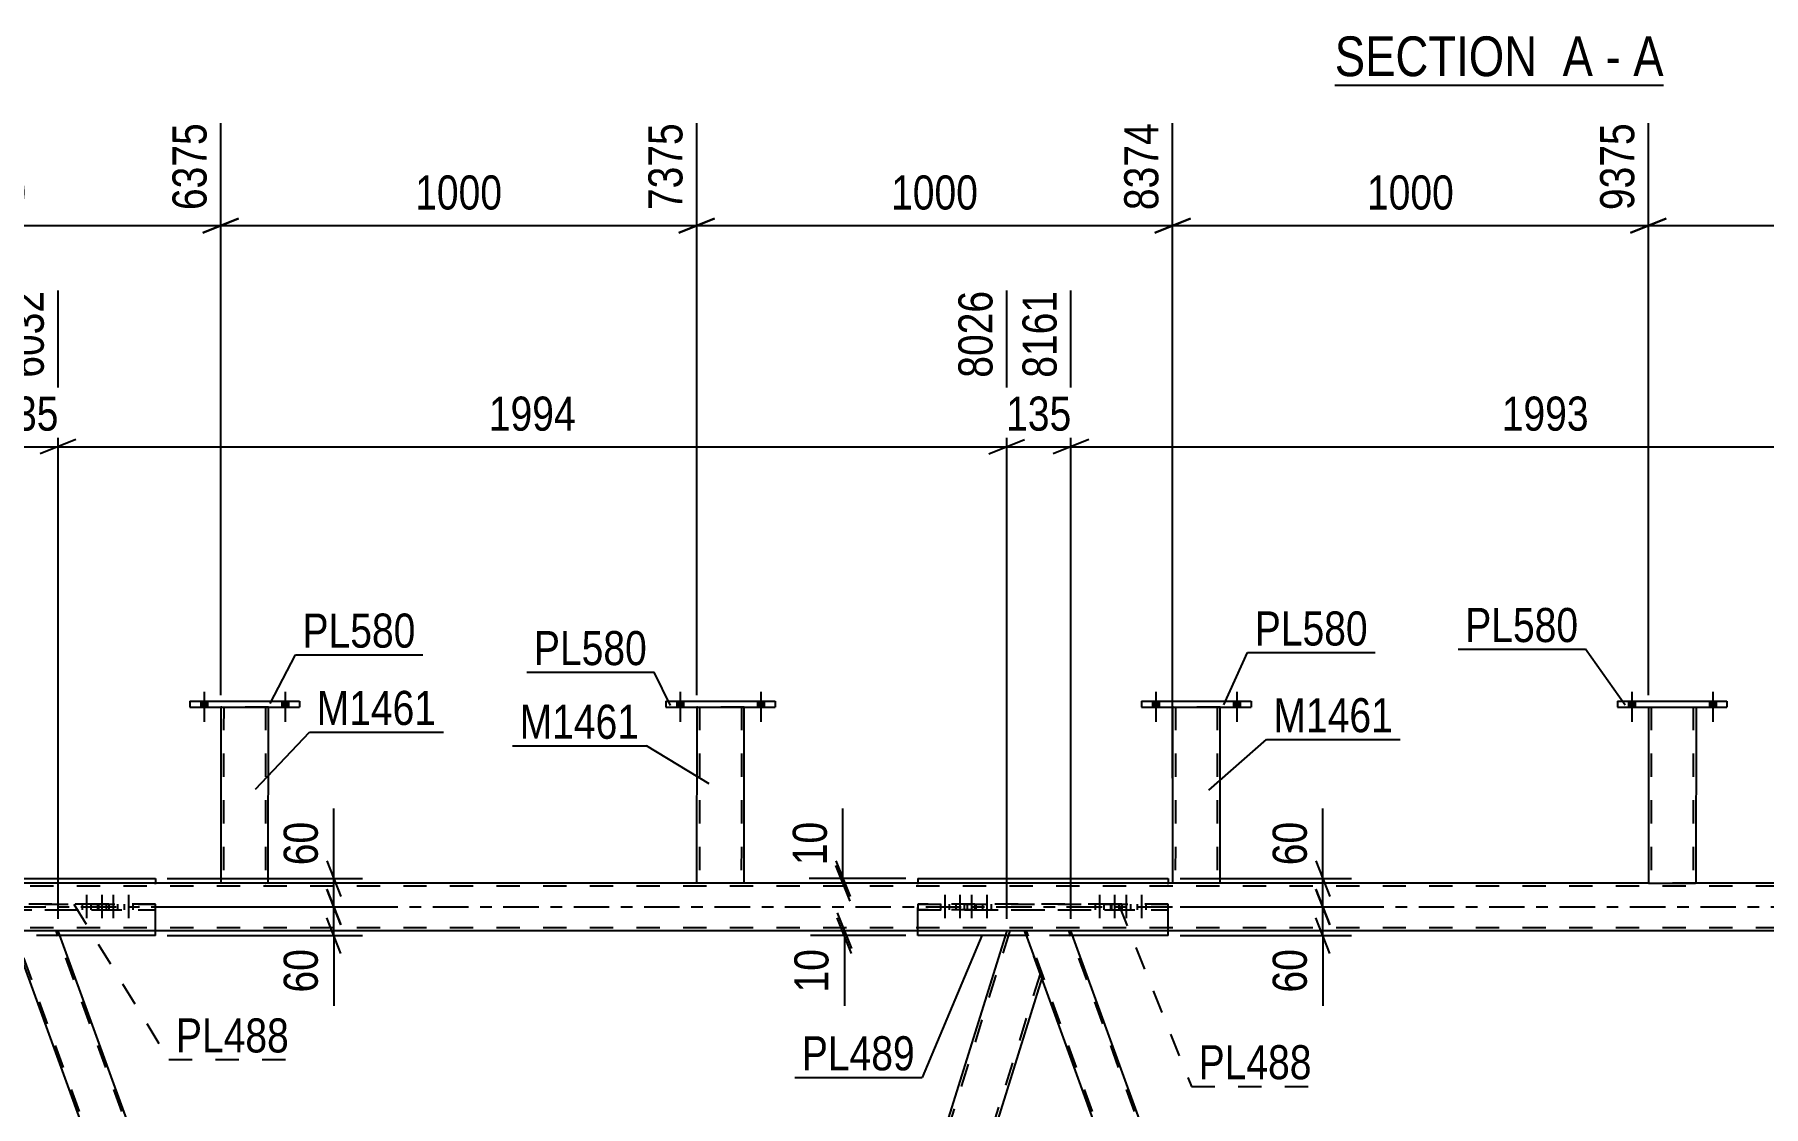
# Model space of a CAD drawing. Header units: millimetres. Extents: x 0 to 841, y 0 to 594.
# Drawn here: x 289.5 to 434.9, y 412.8 to 502.9 of the extents above; entities that cross this region are included whole.
import ezdxf

# ---------------------------------------------------------------- set-up
doc = ezdxf.new("R2010")
doc.units = ezdxf.units.MM
doc.linetypes.add('DXK_LINE_DOT2', pattern=[3.9198, 1.9599, -1.9599])
doc.linetypes.add('DXK_LINE_DOT3', pattern=[5.9187, 2.979, -0.9799, 0.9799, -0.9799])
doc.styles.add('Arial Narrow', font='ARIALN.TTF', dxfattribs={"height": 0.2})

# ---------------------------------------------------------------- blocks, each defined once
blk = doc.blocks.new('Unknown-570369486-11 - 4387')
at = {"color": 6, "linetype": 'Continuous'}
blk.add_line((398.82, 498.63), (426.46, 498.63), dxfattribs=at)
at = {"color": 0, "linetype": 'Continuous'}
for points in [[(416.92, 499.38), (416.92, 502.88), (398.82, 502.88), (398.82, 499.38)], [(420.53, 499.38), (420.53, 502.88), (417.97, 502.88), (417.97, 499.38)], [(422.86, 499.38), (422.86, 502.88), (421.58, 502.88), (421.58, 499.38)], [(426.46, 499.38), (426.46, 502.88), (423.91, 502.88), (423.91, 499.38)]]:
    blk.add_wipeout(points, dxfattribs=at)
at = {"color": 7, "linetype": 'Continuous', "style": 'Arial Narrow'}
for s, p in [('SECTION ', (398.82, 499.38)), ('A', (417.97, 499.38)), ('A', (423.91, 499.38)), ('-', (421.58, 499.38))]:
    blk.add_text(s, height=3.34, dxfattribs=at).set_placement(p)
blk = doc.blocks.new('Part-570369486-1762 - 1691')
at = {"color": 2, "linetype": 'Continuous'}
for p, q in [((363.78, 431.93), (363.78, 431.54)), ((363.78, 431.93), (384.83, 431.93)), ((384.83, 431.93), (384.83, 431.54)), ((363.78, 427.13), (363.78, 427.54)), ((384.83, 427.13), (384.83, 427.54)), ((371.12, 427.13), (363.78, 427.13)), ((384.83, 427.13), (376.79, 427.13))]:
    blk.add_line(p, q, dxfattribs=at)
at = {"color": 7, "linetype": 'DXK_LINE_DOT2'}
for p, q in [((363.78, 427.54), (363.78, 431.54)), ((384.83, 427.54), (384.83, 431.54)), ((376.79, 427.13), (371.12, 427.13))]:
    blk.add_line(p, q, dxfattribs=at)
blk = doc.blocks.new('Part-570369486-1767 - 1691')
at = {"color": 2, "linetype": 'Continuous'}
for p, q in [((278.65, 431.93), (278.65, 431.54)), ((278.65, 431.93), (299.69, 431.93)), ((299.69, 431.93), (299.69, 431.54)), ((278.65, 427.54), (278.65, 427.13)), ((299.69, 427.13), (299.69, 427.54)), ((278.65, 427.13), (285.99, 427.13)), ((299.69, 427.13), (291.66, 427.13))]:
    blk.add_line(p, q, dxfattribs=at)
at = {"color": 7, "linetype": 'DXK_LINE_DOT2'}
for p, q in [((278.65, 431.54), (278.65, 427.54)), ((299.69, 427.54), (299.69, 431.54)), ((291.66, 427.13), (285.99, 427.13))]:
    blk.add_line(p, q, dxfattribs=at)
blk = doc.blocks.new('Part-570369486-1803 - 1691')
at = {"color": 2, "linetype": 'Continuous'}
for p, q in [((425.19, 446.35), (425.18, 431.53)), ((429.19, 446.35), (429.18, 431.53)), ((425.18, 431.53), (429.15, 431.53)), ((429.18, 431.53), (429.15, 431.53))]:
    blk.add_line(p, q, dxfattribs=at)
at = {"color": 7, "linetype": 'DXK_LINE_DOT2'}
for p, q in [((425.19, 446.35), (429.19, 446.35)), ((425.43, 446.35), (425.42, 431.53)), ((428.95, 446.35), (428.94, 431.53)), ((428.93, 431.53), (428.94, 431.53))]:
    blk.add_line(p, q, dxfattribs=at)
blk = doc.blocks.new('Part-570369486-2083 - 1691')
at = {"color": 2, "linetype": 'Continuous'}
for p, q in [((382.59, 446.83), (382.59, 446.35)), ((382.59, 446.83), (391.79, 446.83)), ((382.59, 446.35), (391.79, 446.35)), ((391.79, 446.83), (391.79, 446.35))]:
    blk.add_line(p, q, dxfattribs=at)
blk = doc.blocks.new('Part-570369486-1913 - 1691')
at = {"color": 2, "linetype": 'Continuous'}
for p, q in [((456.38, 427.54), (419.6, 309.52)), ((457.88, 427.54), (456.38, 427.54)), ((457.88, 427.54), (459.33, 423.56)), ((459.33, 423.56), (422.55, 305.54)), ((421.05, 305.54), (419.6, 309.52)), ((421.05, 305.54), (422.05, 305.54)), ((422.51, 305.54), (422.05, 305.54)), ((422.55, 305.54), (422.51, 305.54))]:
    blk.add_line(p, q, dxfattribs=at)
at = {"color": 7, "linetype": 'DXK_LINE_DOT2'}
for p, q in [((456.63, 427.54), (419.73, 309.15)), ((459.2, 423.93), (422.3, 305.54)), ((422.05, 305.54), (422.4, 305.54))]:
    blk.add_line(p, q, dxfattribs=at)
blk = doc.blocks.new('Part-570369486-1853 - 1691')
at = {"color": 7, "linetype": 'DXK_LINE_DOT2'}
for p, q in [((761.51, 431.3), (86.27, 431.3)), ((309.18, 431.54), (305.18, 431.54)), ((349.18, 431.54), (345.18, 431.54)), ((389.18, 431.54), (385.18, 431.54)), ((429.18, 431.54), (425.18, 431.54)), ((761.51, 427.78), (86.27, 427.78)), ((761.51, 427.54), (200.98, 427.54)), ((291.51, 427.54), (287.62, 427.54)), ((372.75, 427.54), (371.25, 427.54)), ((376.64, 427.54), (372.75, 427.54))]:
    blk.add_line(p, q, dxfattribs=at)
at = {"color": 2, "linetype": 'Continuous'}
for p, q in [((305.18, 431.54), (269.18, 431.54)), ((345.18, 431.54), (309.18, 431.54)), ((385.18, 431.54), (349.18, 431.54)), ((425.18, 431.54), (389.18, 431.54)), ((465.18, 431.54), (429.18, 431.54)), ((371.25, 427.54), (291.51, 427.54)), ((372.75, 427.54), (372.75, 427.54)), ((456.38, 427.54), (376.64, 427.54))]:
    blk.add_line(p, q, dxfattribs=at)
at = {"color": 7, "linetype": 'DXK_LINE_DOT3'}
blk.add_line((86.27, 429.54), (761.51, 429.54), dxfattribs=at)
blk = doc.blocks.new('Part-570369486-1918 - 1691')
at = {"color": 2, "linetype": 'Continuous'}
for p, q in [((371.25, 427.54), (334.47, 309.52)), ((372.75, 427.54), (371.25, 427.54)), ((372.75, 427.54), (374.2, 423.56)), ((374.2, 423.56), (337.41, 305.54)), ((335.91, 305.54), (334.47, 309.52)), ((335.91, 305.54), (336.91, 305.54)), ((337.38, 305.54), (336.91, 305.54)), ((337.41, 305.54), (337.38, 305.54))]:
    blk.add_line(p, q, dxfattribs=at)
at = {"color": 7, "linetype": 'DXK_LINE_DOT2'}
for p, q in [((371.5, 427.54), (334.6, 309.15)), ((374.06, 423.93), (337.16, 305.54)), ((336.91, 305.54), (337.27, 305.54))]:
    blk.add_line(p, q, dxfattribs=at)
blk = doc.blocks.new('Part-570369486-1933 - 1691')
at = {"color": 2, "linetype": 'Continuous'}
for p, q in [((291.17, 427.54), (287.62, 427.54)), ((291.51, 427.54), (291.17, 427.54)), ((334.47, 309.52), (291.51, 427.54)), ((332.02, 305.54), (289.06, 423.56)), ((335.57, 305.54), (332.02, 305.54)), ((335.89, 305.54), (335.57, 305.54)), ((335.91, 305.54), (335.89, 305.54))]:
    blk.add_line(p, q, dxfattribs=at)
at = {"color": 7, "linetype": 'DXK_LINE_DOT2'}
for p, q in [((289.06, 423.56), (287.62, 427.54)), ((332.19, 305.54), (287.79, 427.54)), ((335.74, 305.54), (291.34, 427.54)), ((335.91, 305.54), (334.47, 309.52)), ((335.57, 305.54), (335.82, 305.54))]:
    blk.add_line(p, q, dxfattribs=at)
blk = doc.blocks.new('Part-570369486-1988 - 1691')
at = {"color": 2, "linetype": 'Continuous'}
for p, q in [((422.59, 446.83), (422.59, 446.35)), ((422.59, 446.83), (431.79, 446.83)), ((422.59, 446.35), (431.79, 446.35)), ((431.79, 446.83), (431.79, 446.35))]:
    blk.add_line(p, q, dxfattribs=at)
blk = doc.blocks.new('Part-570369486-2058 - 1691')
at = {"color": 2, "linetype": 'Continuous'}
for p, q in [((305.19, 446.35), (305.18, 431.53)), ((309.18, 431.54), (309.19, 446.35)), ((309.15, 431.53), (305.18, 431.53)), ((309.18, 431.53), (309.15, 431.53))]:
    blk.add_line(p, q, dxfattribs=at)
at = {"color": 7, "linetype": 'DXK_LINE_DOT2'}
for p, q in [((309.19, 446.35), (305.19, 446.35)), ((305.43, 446.35), (305.42, 431.53)), ((308.95, 446.35), (308.94, 431.53)), ((308.93, 431.53), (308.94, 431.53)), ((309.18, 431.53), (309.18, 431.54)), ((309.18, 431.54), (309.18, 431.53)), ((309.18, 431.53), (309.18, 431.53)), ((309.18, 431.53), (309.18, 431.53))]:
    blk.add_line(p, q, dxfattribs=at)
blk = doc.blocks.new('Part-570369486-2063 - 1691')
at = {"color": 2, "linetype": 'Continuous'}
for p, q in [((302.59, 446.83), (302.59, 446.35)), ((302.59, 446.83), (311.79, 446.83)), ((302.59, 446.35), (311.79, 446.35)), ((311.79, 446.83), (311.79, 446.35))]:
    blk.add_line(p, q, dxfattribs=at)
blk = doc.blocks.new('Part-570369486-2068 - 1691')
at = {"color": 2, "linetype": 'Continuous'}
for p, q in [((345.19, 446.35), (345.18, 431.53)), ((349.18, 431.54), (349.19, 446.35)), ((349.15, 431.53), (345.18, 431.53)), ((349.18, 431.53), (349.15, 431.53))]:
    blk.add_line(p, q, dxfattribs=at)
at = {"color": 7, "linetype": 'DXK_LINE_DOT2'}
for p, q in [((349.19, 446.35), (345.19, 446.35)), ((345.43, 446.35), (345.42, 431.53)), ((348.95, 446.35), (348.94, 431.53)), ((348.93, 431.53), (348.94, 431.53)), ((349.18, 431.53), (349.18, 431.54)), ((349.18, 431.54), (349.18, 431.53)), ((349.18, 431.53), (349.18, 431.53)), ((349.18, 431.53), (349.18, 431.53))]:
    blk.add_line(p, q, dxfattribs=at)
blk = doc.blocks.new('Part-570369486-2073 - 1691')
at = {"color": 2, "linetype": 'Continuous'}
for p, q in [((342.59, 446.83), (342.59, 446.35)), ((342.59, 446.83), (351.79, 446.83)), ((342.59, 446.35), (351.79, 446.35)), ((351.79, 446.83), (351.79, 446.35))]:
    blk.add_line(p, q, dxfattribs=at)
blk = doc.blocks.new('Part-570369486-2078 - 1691')
at = {"color": 2, "linetype": 'Continuous'}
for p, q in [((385.19, 446.35), (385.18, 431.53)), ((389.18, 431.54), (389.19, 446.35)), ((389.15, 431.53), (385.18, 431.53)), ((389.18, 431.53), (389.15, 431.53))]:
    blk.add_line(p, q, dxfattribs=at)
at = {"color": 7, "linetype": 'DXK_LINE_DOT2'}
for p, q in [((389.19, 446.35), (385.19, 446.35)), ((385.43, 446.35), (385.42, 431.53)), ((388.95, 446.35), (388.94, 431.53)), ((388.93, 431.53), (388.94, 431.53)), ((389.18, 431.53), (389.18, 431.54)), ((389.18, 431.54), (389.18, 431.53)), ((389.18, 431.53), (389.18, 431.53)), ((389.18, 431.53), (389.18, 431.53))]:
    blk.add_line(p, q, dxfattribs=at)
blk = doc.blocks.new('Part-570369486-2148 - 1691')
at = {"color": 2, "linetype": 'Continuous'}
for p, q in [((376.3, 427.54), (372.75, 427.54)), ((376.64, 427.54), (376.3, 427.54)), ((419.6, 309.52), (376.64, 427.54)), ((417.15, 305.54), (374.2, 423.56)), ((420.71, 305.54), (417.15, 305.54)), ((421.02, 305.54), (420.71, 305.54)), ((421.05, 305.54), (421.02, 305.54))]:
    blk.add_line(p, q, dxfattribs=at)
at = {"color": 7, "linetype": 'DXK_LINE_DOT2'}
for p, q in [((374.2, 423.56), (372.75, 427.54)), ((417.32, 305.54), (372.92, 427.54)), ((420.88, 305.54), (376.47, 427.54)), ((421.05, 305.54), (419.6, 309.52)), ((420.71, 305.54), (420.95, 305.54))]:
    blk.add_line(p, q, dxfattribs=at)
blk = doc.blocks.new('Part-570369486-2213 - 1691')
at = {"color": 7, "linetype": 'DXK_LINE_DOT2'}
for p, q in [((278.65, 429.77), (299.69, 429.77)), ((283.42, 429.77), (278.65, 429.77)), ((278.65, 429.77), (278.65, 429.77)), ((278.65, 429.77), (278.65, 429.29)), ((278.65, 429.29), (299.69, 429.29)), ((283.42, 429.29), (278.65, 429.29)), ((294.92, 429.77), (283.42, 429.77)), ((283.42, 429.77), (283.42, 429.29)), ((283.42, 429.29), (294.92, 429.29)), ((299.69, 429.77), (294.92, 429.77)), ((294.92, 429.77), (294.92, 429.29)), ((294.92, 429.29), (299.69, 429.29)), ((299.69, 429.77), (299.69, 429.77)), ((299.69, 429.29), (299.69, 429.77))]:
    blk.add_line(p, q, dxfattribs=at)
blk = doc.blocks.new('Part-570369486-2218 - 1691')
at = {"color": 7, "linetype": 'DXK_LINE_DOT2'}
for p, q in [((363.78, 429.77), (384.83, 429.77)), ((368.56, 429.77), (363.78, 429.77)), ((363.78, 429.77), (363.78, 429.77)), ((363.78, 429.77), (363.78, 429.29)), ((363.78, 429.29), (384.83, 429.29)), ((368.56, 429.29), (363.78, 429.29)), ((380.05, 429.77), (368.56, 429.77)), ((368.56, 429.77), (368.56, 429.29)), ((368.56, 429.29), (380.05, 429.29)), ((384.83, 429.77), (380.05, 429.77)), ((380.05, 429.77), (380.05, 429.29)), ((380.05, 429.29), (384.83, 429.29)), ((384.83, 429.77), (384.83, 429.77)), ((384.83, 429.29), (384.83, 429.77))]:
    blk.add_line(p, q, dxfattribs=at)
blk = doc.blocks.new('Bolt-570369486-2323 - 1691')
at = {"linetype": 'Continuous'}
for points in [[(303.51, 446.35), (304.07, 446.35), (304.07, 446.83), (303.51, 446.83)], [(303.51, 446.35), (304.07, 446.35), (304.07, 446.83), (303.51, 446.83)], [(310.31, 446.35), (310.87, 446.35), (310.87, 446.83), (310.31, 446.83)], [(310.31, 446.35), (310.87, 446.35), (310.87, 446.83), (310.31, 446.83)]]:
    blk.add_hatch(color=1, dxfattribs=at).paths.add_polyline_path(points)
at = {"color": 1, "linetype": 'Continuous'}
for p, q in [((303.79, 447.63), (303.79, 445.11)), ((303.79, 447.63), (303.79, 445.11)), ((310.59, 447.63), (310.59, 445.11)), ((310.59, 447.63), (310.59, 445.11)), ((303.51, 446.83), (303.51, 446.35)), ((303.51, 446.83), (303.51, 446.35)), ((304.07, 446.83), (304.07, 446.35)), ((304.07, 446.83), (304.07, 446.35)), ((310.31, 446.83), (310.31, 446.35)), ((310.31, 446.83), (310.31, 446.35)), ((310.87, 446.83), (310.87, 446.35)), ((310.87, 446.83), (310.87, 446.35))]:
    blk.add_line(p, q, dxfattribs=at)
blk = doc.blocks.new('Bolt-570369486-2324 - 1691')
at = {"color": 1, "linetype": 'DXK_LINE_DOT2'}
for p, q in [((293.9, 430.57), (293.9, 427.57)), ((295.19, 430.57), (295.19, 427.57)), ((296.15, 430.57), (296.15, 427.57)), ((297.43, 430.57), (297.43, 427.57)), ((293.54, 429.77), (293.54, 429.29)), ((294.26, 429.77), (294.26, 429.29)), ((294.83, 429.77), (294.83, 429.29)), ((295.55, 429.77), (295.55, 429.29)), ((295.79, 429.77), (295.79, 429.29)), ((296.51, 429.77), (296.51, 429.29)), ((297.07, 429.77), (297.07, 429.29)), ((297.79, 429.77), (297.79, 429.29))]:
    blk.add_line(p, q, dxfattribs=at)
blk = doc.blocks.new('Bolt-570369486-2325 - 1691')
at = {"color": 1, "linetype": 'DXK_LINE_DOT2'}
for p, q in [((379.04, 430.57), (379.04, 427.57)), ((380.32, 430.57), (380.32, 427.57)), ((381.29, 430.57), (381.29, 427.57)), ((382.57, 430.57), (382.57, 427.57)), ((378.68, 429.77), (378.68, 429.29)), ((379.4, 429.77), (379.4, 429.29)), ((379.96, 429.77), (379.96, 429.29)), ((380.68, 429.77), (380.68, 429.29)), ((380.93, 429.77), (380.93, 429.29)), ((381.65, 429.77), (381.65, 429.29)), ((382.21, 429.77), (382.21, 429.29)), ((382.93, 429.77), (382.93, 429.29))]:
    blk.add_line(p, q, dxfattribs=at)
blk = doc.blocks.new('Bolt-570369486-2326 - 1691')
at = {"color": 1, "linetype": 'DXK_LINE_DOT2'}
for p, q in [((366.04, 430.57), (366.04, 427.57)), ((367.32, 430.57), (367.32, 427.57)), ((368.29, 430.57), (368.29, 427.57)), ((369.57, 430.57), (369.57, 427.57)), ((365.68, 429.77), (365.68, 429.29)), ((366.4, 429.77), (366.4, 429.29)), ((366.96, 429.77), (366.96, 429.29)), ((367.68, 429.77), (367.68, 429.29)), ((367.93, 429.77), (367.93, 429.29)), ((368.65, 429.77), (368.65, 429.29)), ((369.21, 429.77), (369.21, 429.29)), ((369.93, 429.77), (369.93, 429.29))]:
    blk.add_line(p, q, dxfattribs=at)
blk = doc.blocks.new('Bolt-570369486-2327 - 1691')
at = {"linetype": 'Continuous'}
for points in [[(383.51, 446.35), (384.07, 446.35), (384.07, 446.83), (383.51, 446.83)], [(383.51, 446.35), (384.07, 446.35), (384.07, 446.83), (383.51, 446.83)], [(390.31, 446.35), (390.87, 446.35), (390.87, 446.83), (390.31, 446.83)], [(390.31, 446.35), (390.87, 446.35), (390.87, 446.83), (390.31, 446.83)]]:
    blk.add_hatch(color=1, dxfattribs=at).paths.add_polyline_path(points)
at = {"color": 1, "linetype": 'Continuous'}
for p, q in [((383.79, 447.63), (383.79, 445.11)), ((383.79, 447.63), (383.79, 445.11)), ((390.59, 447.63), (390.59, 445.11)), ((390.59, 447.63), (390.59, 445.11)), ((383.51, 446.83), (383.51, 446.35)), ((383.51, 446.83), (383.51, 446.35)), ((384.07, 446.83), (384.07, 446.35)), ((384.07, 446.83), (384.07, 446.35)), ((390.31, 446.83), (390.31, 446.35)), ((390.31, 446.83), (390.31, 446.35)), ((390.87, 446.83), (390.87, 446.35)), ((390.87, 446.83), (390.87, 446.35))]:
    blk.add_line(p, q, dxfattribs=at)
blk = doc.blocks.new('Bolt-570369486-2344 - 1691')
at = {"linetype": 'Continuous'}
for points in [[(343.51, 446.35), (344.07, 446.35), (344.07, 446.83), (343.51, 446.83)], [(343.51, 446.35), (344.07, 446.35), (344.07, 446.83), (343.51, 446.83)], [(350.31, 446.35), (350.87, 446.35), (350.87, 446.83), (350.31, 446.83)], [(350.31, 446.35), (350.87, 446.35), (350.87, 446.83), (350.31, 446.83)]]:
    blk.add_hatch(color=1, dxfattribs=at).paths.add_polyline_path(points)
at = {"color": 1, "linetype": 'Continuous'}
for p, q in [((343.79, 447.63), (343.79, 445.11)), ((343.79, 447.63), (343.79, 445.11)), ((350.59, 447.63), (350.59, 445.11)), ((350.59, 447.63), (350.59, 445.11)), ((343.51, 446.83), (343.51, 446.35)), ((343.51, 446.83), (343.51, 446.35)), ((344.07, 446.83), (344.07, 446.35)), ((344.07, 446.83), (344.07, 446.35)), ((350.31, 446.83), (350.31, 446.35)), ((350.31, 446.83), (350.31, 446.35)), ((350.87, 446.83), (350.87, 446.35)), ((350.87, 446.83), (350.87, 446.35))]:
    blk.add_line(p, q, dxfattribs=at)
blk = doc.blocks.new('Bolt-570369486-2345 - 1691')
at = {"linetype": 'Continuous'}
for points in [[(423.51, 446.35), (424.07, 446.35), (424.07, 446.83), (423.51, 446.83)], [(423.51, 446.35), (424.07, 446.35), (424.07, 446.83), (423.51, 446.83)], [(430.31, 446.35), (430.87, 446.35), (430.87, 446.83), (430.31, 446.83)], [(430.31, 446.35), (430.87, 446.35), (430.87, 446.83), (430.31, 446.83)]]:
    blk.add_hatch(color=1, dxfattribs=at).paths.add_polyline_path(points)
at = {"color": 1, "linetype": 'Continuous'}
for p, q in [((423.79, 447.63), (423.79, 445.11)), ((423.79, 447.63), (423.79, 445.11)), ((430.59, 447.63), (430.59, 445.11)), ((430.59, 447.63), (430.59, 445.11)), ((423.51, 446.83), (423.51, 446.35)), ((423.51, 446.83), (423.51, 446.35)), ((424.07, 446.83), (424.07, 446.35)), ((424.07, 446.83), (424.07, 446.35)), ((430.31, 446.83), (430.31, 446.35)), ((430.31, 446.83), (430.31, 446.35)), ((430.87, 446.83), (430.87, 446.35)), ((430.87, 446.83), (430.87, 446.35))]:
    blk.add_line(p, q, dxfattribs=at)
blk = doc.blocks.new('StraightDimension-570369486-4096 - 1691')
at = {"color": 7, "linetype": 'Continuous'}
for p, q in [((397.22, 431.04), (398.42, 428.04)), ((385.83, 429.54), (400.22, 429.54)), ((397.82, 427.13), (397.82, 429.54)), ((398.42, 425.63), (397.22, 428.63)), ((385.83, 427.13), (400.22, 427.13)), ((397.82, 427.13), (397.82, 421.22)), ((397.82, 427.13), (397.82, 421.22))]:
    blk.add_line(p, q, dxfattribs=at)
at = {"color": 0}
blk.add_wipeout([(397.07, 426.6), (392.87, 426.6), (392.87, 421.75), (397.07, 421.75)], dxfattribs=at)
at = {"color": 3, "style": 'Arial Narrow'}
blk.add_text('60', height=2.863, rotation=90.0002, dxfattribs=at).set_placement((396.47, 422.35))
blk = doc.blocks.new('StraightDimension-570369486-4131 - 1691')
at = {"color": 7, "linetype": 'Continuous'}
for p, q in [((357.01, 429.04), (358.21, 426.04)), ((362.78, 427.54), (354.76, 427.54)), ((358.21, 425.63), (357.01, 428.63)), ((357.61, 427.13), (357.61, 427.54)), ((362.78, 427.13), (354.76, 427.13)), ((357.61, 427.13), (357.61, 421.22)), ((357.61, 427.13), (357.61, 421.22))]:
    blk.add_line(p, q, dxfattribs=at)
at = {"color": 0}
blk.add_wipeout([(356.86, 426.6), (352.66, 426.6), (352.66, 421.75), (356.86, 421.75)], dxfattribs=at)
at = {"color": 3, "style": 'Arial Narrow'}
blk.add_text('10', height=2.863, rotation=90.0002, dxfattribs=at).set_placement((356.26, 422.35))
blk = doc.blocks.new('StraightDimension-570369486-26826 - 1691')
at = {"color": 7, "linetype": 'Continuous'}
for p, q in [((291.51, 428.54), (291.51, 481.35)), ((371.25, 428.54), (371.25, 481.35)), ((293.01, 468.83), (290.01, 467.63)), ((291.51, 468.23), (371.25, 468.23)), ((369.75, 467.63), (372.75, 468.83))]:
    blk.add_line(p, q, dxfattribs=at)
at = {"color": 0}
blk.add_wipeout([(335.64, 468.98), (335.64, 473.18), (327.12, 473.18), (327.12, 468.98)], dxfattribs=at)
at = {"color": 3, "style": 'Arial Narrow'}
blk.add_text('1994', height=2.863, dxfattribs=at).set_placement((327.72, 469.58))
at = {"color": 0, "linetype": 'Continuous'}
blk.add_wipeout([(370.65, 481.95), (366.45, 481.95), (366.45, 473.43), (370.65, 473.43)], dxfattribs=at)
at = {"color": 3, "linetype": 'Continuous', "style": 'Arial Narrow'}
blk.add_text('8026', height=2.863, rotation=90.0002, dxfattribs=at).set_placement((370.05, 474.03))
blk = doc.blocks.new('StraightDimension-570369486-4062 - 1691')
at = {"color": 7, "linetype": 'Continuous'}
for p, q in [((314.09, 431.04), (315.29, 428.04)), ((300.69, 429.54), (317.09, 429.54)), ((314.69, 427.13), (314.69, 429.54)), ((315.29, 425.63), (314.09, 428.63)), ((300.69, 427.13), (317.09, 427.13)), ((314.69, 427.13), (314.69, 421.22)), ((314.69, 427.13), (314.69, 421.22))]:
    blk.add_line(p, q, dxfattribs=at)
at = {"color": 0}
blk.add_wipeout([(313.94, 426.6), (309.74, 426.6), (309.74, 421.75), (313.94, 421.75)], dxfattribs=at)
at = {"color": 3, "style": 'Arial Narrow'}
blk.add_text('60', height=2.863, rotation=90.0002, dxfattribs=at).set_placement((313.34, 422.35))
blk = doc.blocks.new('StraightDimension-570369486-26827 - 1691')
at = {"color": 7, "linetype": 'Continuous'}
for p, q in [((286.12, 428.54), (286.12, 481.35)), ((291.51, 428.54), (291.51, 481.35)), ((284.62, 467.63), (287.62, 468.83)), ((286.12, 468.23), (291.51, 468.23)), ((293.01, 468.83), (290.01, 467.63))]:
    blk.add_line(p, q, dxfattribs=at)
at = {"color": 0}
blk.add_wipeout([(292.15, 468.98), (292.15, 473.18), (285.47, 473.18), (285.47, 468.98)], dxfattribs=at)
at = {"color": 3, "style": 'Arial Narrow'}
blk.add_text('135', height=2.863, dxfattribs=at).set_placement((286.07, 469.58))
at = {"color": 0, "linetype": 'Continuous'}
blk.add_wipeout([(290.91, 481.95), (286.71, 481.95), (286.71, 473.43), (290.91, 473.43)], dxfattribs=at)
at = {"color": 3, "linetype": 'Continuous', "style": 'Arial Narrow'}
blk.add_text('6032', height=2.863, rotation=90.0002, dxfattribs=at).set_placement((290.31, 474.03))
blk = doc.blocks.new('StraightDimension-570369486-32329 - 1691')
at = {"color": 7, "linetype": 'Continuous'}
for p, q in [((305.19, 447.35), (305.19, 495.44)), ((345.19, 447.35), (345.19, 495.44)), ((306.69, 487.42), (303.69, 486.22)), ((305.19, 486.82), (345.19, 486.82)), ((343.69, 486.22), (346.69, 487.42))]:
    blk.add_line(p, q, dxfattribs=at)
at = {"color": 0}
blk.add_wipeout([(329.45, 487.57), (329.45, 491.77), (320.93, 491.77), (320.93, 487.57)], dxfattribs=at)
at = {"color": 3, "style": 'Arial Narrow'}
blk.add_text('1000', height=2.863, dxfattribs=at).set_placement((321.53, 488.17))
at = {"color": 0, "linetype": 'Continuous'}
blk.add_wipeout([(344.59, 496.04), (340.39, 496.04), (340.39, 487.52), (344.59, 487.52)], dxfattribs=at)
at = {"color": 3, "linetype": 'Continuous', "style": 'Arial Narrow'}
blk.add_text('7375', height=2.863, rotation=90.0002, dxfattribs=at).set_placement((343.99, 488.12))
blk = doc.blocks.new('StraightDimension-570369486-4045 - 1691')
at = {"color": 7, "linetype": 'Continuous'}
for p, q in [((314.69, 431.93), (314.69, 437.83)), ((314.69, 431.93), (314.69, 437.83)), ((314.09, 433.43), (315.29, 430.43)), ((300.69, 431.93), (317.09, 431.93)), ((314.69, 429.54), (314.69, 431.93)), ((315.29, 428.04), (314.09, 431.04)), ((300.69, 429.54), (317.09, 429.54))]:
    blk.add_line(p, q, dxfattribs=at)
at = {"color": 0}
blk.add_wipeout([(313.94, 437.31), (309.74, 437.31), (309.74, 432.45), (313.94, 432.45)], dxfattribs=at)
at = {"color": 3, "style": 'Arial Narrow'}
blk.add_text('60', height=2.863, rotation=90.0002, dxfattribs=at).set_placement((313.34, 433.05))
blk = doc.blocks.new('StraightDimension-570369486-4113 - 1691')
at = {"color": 7, "linetype": 'Continuous'}
for p, q in [((397.82, 431.93), (397.82, 437.83)), ((397.82, 431.93), (397.82, 437.83)), ((397.22, 433.43), (398.42, 430.43)), ((385.83, 431.93), (400.22, 431.93)), ((397.82, 429.54), (397.82, 431.93)), ((398.42, 428.04), (397.22, 431.04)), ((385.83, 429.54), (400.22, 429.54))]:
    blk.add_line(p, q, dxfattribs=at)
at = {"color": 0}
blk.add_wipeout([(397.07, 437.31), (392.87, 437.31), (392.87, 432.45), (397.07, 432.45)], dxfattribs=at)
at = {"color": 3, "style": 'Arial Narrow'}
blk.add_text('60', height=2.863, rotation=90.0002, dxfattribs=at).set_placement((396.47, 433.05))
blk = doc.blocks.new('StraightDimension-570369486-4133 - 1691')
at = {"color": 7, "linetype": 'Continuous'}
for p, q in [((357.48, 431.93), (357.48, 437.83)), ((357.48, 431.93), (357.48, 437.83)), ((356.88, 433.43), (358.08, 430.43)), ((362.78, 431.93), (354.63, 431.93)), ((358.08, 430.04), (356.88, 433.04)), ((357.48, 431.54), (357.48, 431.93)), ((362.78, 431.54), (354.63, 431.54))]:
    blk.add_line(p, q, dxfattribs=at)
at = {"color": 0}
blk.add_wipeout([(356.73, 437.31), (352.53, 437.31), (352.53, 432.45), (356.73, 432.45)], dxfattribs=at)
at = {"color": 3, "style": 'Arial Narrow'}
blk.add_text('10', height=2.863, rotation=90.0002, dxfattribs=at).set_placement((356.13, 433.05))
blk = doc.blocks.new('StraightDimension-570369486-26824 - 1691')
at = {"color": 7, "linetype": 'Continuous'}
for p, q in [((456.38, 428.54), (456.38, 483.17)), ((376.64, 428.54), (376.64, 481.35)), ((378.14, 468.83), (375.14, 467.63)), ((376.64, 468.23), (456.38, 468.23)), ((454.88, 467.63), (457.88, 468.83))]:
    blk.add_line(p, q, dxfattribs=at)
at = {"color": 0}
blk.add_wipeout([(420.77, 468.98), (420.77, 473.18), (412.26, 473.18), (412.26, 468.98)], dxfattribs=at)
at = {"color": 3, "style": 'Arial Narrow'}
blk.add_text('1993', height=2.863, dxfattribs=at).set_placement((412.86, 469.58))
at = {"color": 0, "linetype": 'Continuous'}
blk.add_wipeout([(455.78, 483.77), (451.58, 483.77), (451.58, 473.43), (455.78, 473.43)], dxfattribs=at)
at = {"color": 3, "linetype": 'Continuous', "style": 'Arial Narrow'}
blk.add_text('10154', height=2.863, rotation=90.0002, dxfattribs=at).set_placement((455.18, 474.03))
blk = doc.blocks.new('StraightDimension-570369486-26825 - 1691')
at = {"color": 7, "linetype": 'Continuous'}
for p, q in [((371.25, 428.54), (371.25, 481.35)), ((376.64, 428.54), (376.64, 481.35)), ((369.75, 467.63), (372.75, 468.83)), ((371.25, 468.23), (376.64, 468.23)), ((378.14, 468.83), (375.14, 467.63))]:
    blk.add_line(p, q, dxfattribs=at)
at = {"color": 0}
blk.add_wipeout([(377.29, 468.98), (377.29, 473.18), (370.6, 473.18), (370.6, 468.98)], dxfattribs=at)
at = {"color": 3, "style": 'Arial Narrow'}
blk.add_text('135', height=2.863, dxfattribs=at).set_placement((371.2, 469.58))
at = {"color": 0, "linetype": 'Continuous'}
blk.add_wipeout([(376.04, 481.95), (371.84, 481.95), (371.84, 473.43), (376.04, 473.43)], dxfattribs=at)
at = {"color": 3, "linetype": 'Continuous', "style": 'Arial Narrow'}
blk.add_text('8161', height=2.863, rotation=90.0002, dxfattribs=at).set_placement((375.44, 474.03))
blk = doc.blocks.new('StraightDimension-570369486-32326 - 1691')
at = {"color": 7, "linetype": 'Continuous'}
for p, q in [((465.19, 447.35), (465.19, 497.27)), ((425.19, 447.35), (425.19, 495.44)), ((426.69, 487.42), (423.69, 486.22)), ((425.19, 486.82), (465.19, 486.82)), ((463.69, 486.22), (466.69, 487.42))]:
    blk.add_line(p, q, dxfattribs=at)
at = {"color": 0}
blk.add_wipeout([(449.45, 487.57), (449.45, 491.77), (440.93, 491.77), (440.93, 487.57)], dxfattribs=at)
at = {"color": 3, "style": 'Arial Narrow'}
blk.add_text('1000', height=2.863, dxfattribs=at).set_placement((441.53, 488.17))
at = {"color": 0, "linetype": 'Continuous'}
blk.add_wipeout([(464.59, 497.87), (460.39, 497.87), (460.39, 487.52), (464.59, 487.52)], dxfattribs=at)
at = {"color": 3, "linetype": 'Continuous', "style": 'Arial Narrow'}
blk.add_text('10375', height=2.863, rotation=90.0002, dxfattribs=at).set_placement((463.99, 488.12))
blk = doc.blocks.new('StraightDimension-570369486-32327 - 1691')
at = {"color": 7, "linetype": 'Continuous'}
for p, q in [((385.19, 440.37), (385.19, 495.44)), ((425.19, 447.35), (425.19, 495.44)), ((386.69, 487.42), (383.69, 486.22)), ((385.19, 486.82), (425.19, 486.82)), ((423.69, 486.22), (426.69, 487.42))]:
    blk.add_line(p, q, dxfattribs=at)
at = {"color": 0}
blk.add_wipeout([(409.45, 487.57), (409.45, 491.77), (400.93, 491.77), (400.93, 487.57)], dxfattribs=at)
at = {"color": 3, "style": 'Arial Narrow'}
blk.add_text('1000', height=2.863, dxfattribs=at).set_placement((401.53, 488.17))
at = {"color": 0, "linetype": 'Continuous'}
blk.add_wipeout([(424.59, 496.04), (420.39, 496.04), (420.39, 487.52), (424.59, 487.52)], dxfattribs=at)
at = {"color": 3, "linetype": 'Continuous', "style": 'Arial Narrow'}
blk.add_text('9375', height=2.863, rotation=90.0002, dxfattribs=at).set_placement((423.99, 488.12))
blk = doc.blocks.new('StraightDimension-570369486-32328 - 1691')
at = {"color": 7, "linetype": 'Continuous'}
for p, q in [((345.19, 447.35), (345.19, 495.44)), ((385.19, 440.37), (385.19, 495.44)), ((346.69, 487.42), (343.69, 486.22)), ((345.19, 486.82), (385.19, 486.82)), ((383.69, 486.22), (386.69, 487.42))]:
    blk.add_line(p, q, dxfattribs=at)
at = {"color": 0}
blk.add_wipeout([(369.45, 487.57), (369.45, 491.77), (360.93, 491.77), (360.93, 487.57)], dxfattribs=at)
at = {"color": 3, "style": 'Arial Narrow'}
blk.add_text('1000', height=2.863, dxfattribs=at).set_placement((361.53, 488.17))
at = {"color": 0, "linetype": 'Continuous'}
blk.add_wipeout([(384.59, 496.04), (380.39, 496.04), (380.39, 487.52), (384.59, 487.52)], dxfattribs=at)
at = {"color": 3, "linetype": 'Continuous', "style": 'Arial Narrow'}
blk.add_text('8374', height=2.863, rotation=90.0002, dxfattribs=at).set_placement((383.99, 488.12))
blk = doc.blocks.new('StraightDimension-570369486-32330 - 1691')
at = {"color": 7, "linetype": 'Continuous'}
for p, q in [((265.19, 440.36), (265.19, 495.44)), ((305.19, 447.35), (305.19, 495.44)), ((266.69, 487.42), (263.69, 486.22)), ((265.19, 486.82), (305.19, 486.82)), ((303.69, 486.22), (306.69, 487.42))]:
    blk.add_line(p, q, dxfattribs=at)
at = {"color": 0}
blk.add_wipeout([(289.45, 487.57), (289.45, 491.77), (280.93, 491.77), (280.93, 487.57)], dxfattribs=at)
at = {"color": 3, "style": 'Arial Narrow'}
blk.add_text('1000', height=2.863, dxfattribs=at).set_placement((281.53, 488.17))
at = {"color": 0, "linetype": 'Continuous'}
blk.add_wipeout([(304.59, 496.04), (300.39, 496.04), (300.39, 487.52), (304.59, 487.52)], dxfattribs=at)
at = {"color": 3, "linetype": 'Continuous', "style": 'Arial Narrow'}
blk.add_text('6375', height=2.863, rotation=90.0002, dxfattribs=at).set_placement((303.99, 488.12))
blk = doc.blocks.new('Mark-570369486-2064 - 1691')
at = {"color": 0}
blk.add_wipeout([(340.36, 443.68), (340.36, 446.68), (330.31, 446.68), (330.31, 443.68)], dxfattribs=at)
blk.add_wipeout([(340.36, 443.68), (340.36, 446.68), (330.31, 446.68), (330.31, 443.68)], dxfattribs=at)
at = {"color": 30, "linetype": 'Continuous'}
for p in [(329.71, 443.08), (346.25, 439.89)]:
    blk.add_line(p, (340.96, 443.08), dxfattribs=at)
at = {"color": 3, "style": 'Arial Narrow'}
blk.add_text('M1461', height=2.863, dxfattribs=at).set_placement((330.31, 443.68))
blk = doc.blocks.new('Mark-570369486-1758 - 1691')
at = {"color": 0}
blk.add_wipeout([(363.54, 415.81), (363.54, 418.81), (354.03, 418.81), (354.03, 415.81)], dxfattribs=at)
blk.add_wipeout([(363.54, 415.81), (363.54, 418.81), (354.03, 418.81), (354.03, 415.81)], dxfattribs=at)
at = {"color": 30, "linetype": 'Continuous'}
for p in [(369.18, 427.2), (353.43, 415.21)]:
    blk.add_line(p, (364.14, 415.21), dxfattribs=at)
at = {"color": 3, "style": 'Arial Narrow'}
blk.add_text('PL489', height=2.863, dxfattribs=at).set_placement((354.03, 415.81))
blk = doc.blocks.new('Mark-570369486-2069 - 1691')
at = {"color": 0}
blk.add_wipeout([(341.01, 449.87), (341.01, 452.87), (331.51, 452.87), (331.51, 449.87)], dxfattribs=at)
blk.add_wipeout([(341.01, 449.87), (341.01, 452.87), (331.51, 452.87), (331.51, 449.87)], dxfattribs=at)
at = {"color": 30, "linetype": 'Continuous'}
for p in [(330.91, 449.27), (342.99, 446.47)]:
    blk.add_line(p, (341.61, 449.27), dxfattribs=at)
at = {"color": 3, "style": 'Arial Narrow'}
blk.add_text('PL580', height=2.863, dxfattribs=at).set_placement((331.51, 449.87))
blk = doc.blocks.new('Mark-570369486-1984 - 1691')
at = {"color": 0}
blk.add_wipeout([(419.3, 451.81), (419.3, 454.81), (409.79, 454.81), (409.79, 451.81)], dxfattribs=at)
blk.add_wipeout([(419.3, 451.81), (419.3, 454.81), (409.79, 454.81), (409.79, 451.81)], dxfattribs=at)
at = {"color": 30, "linetype": 'Continuous'}
for p in [(409.19, 451.21), (423.22, 446.51)]:
    blk.add_line(p, (419.9, 451.21), dxfattribs=at)
at = {"color": 3, "style": 'Arial Narrow'}
blk.add_text('PL580', height=2.863, dxfattribs=at).set_placement((409.79, 451.81))
blk = doc.blocks.new('Mark-570369486-2079 - 1691')
at = {"color": 0}
blk.add_wipeout([(401.61, 451.52), (401.61, 454.52), (392.1, 454.52), (392.1, 451.52)], dxfattribs=at)
blk.add_wipeout([(401.61, 451.52), (401.61, 454.52), (392.1, 454.52), (392.1, 451.52)], dxfattribs=at)
at = {"color": 30, "linetype": 'Continuous'}
for p, q in [((389.5, 446.53), (391.5, 450.92)), ((391.5, 450.92), (402.21, 450.92))]:
    blk.add_line(p, q, dxfattribs=at)
at = {"color": 3, "style": 'Arial Narrow'}
blk.add_text('PL580', height=2.863, dxfattribs=at).set_placement((392.1, 451.52))
blk = doc.blocks.new('Mark-570369486-2059 - 1691')
at = {"color": 0}
blk.add_wipeout([(321.56, 451.34), (321.56, 454.34), (312.06, 454.34), (312.06, 451.34)], dxfattribs=at)
blk.add_wipeout([(321.56, 451.34), (321.56, 454.34), (312.06, 454.34), (312.06, 451.34)], dxfattribs=at)
at = {"color": 30, "linetype": 'Continuous'}
for p, q in [((309.34, 446.64), (311.46, 450.74)), ((311.46, 450.74), (322.16, 450.74))]:
    blk.add_line(p, q, dxfattribs=at)
at = {"color": 3, "style": 'Arial Narrow'}
blk.add_text('PL580', height=2.863, dxfattribs=at).set_placement((312.06, 451.34))
blk = doc.blocks.new('Mark-570369486-2054 - 1691')
at = {"color": 0}
blk.add_wipeout([(323.3, 444.84), (323.3, 447.84), (313.25, 447.84), (313.25, 444.84)], dxfattribs=at)
blk.add_wipeout([(323.3, 444.84), (323.3, 447.84), (313.25, 447.84), (313.25, 444.84)], dxfattribs=at)
at = {"color": 30, "linetype": 'Continuous'}
for p, q in [((308.11, 439.45), (312.65, 444.24)), ((312.65, 444.24), (323.9, 444.24))]:
    blk.add_line(p, q, dxfattribs=at)
at = {"color": 3, "style": 'Arial Narrow'}
blk.add_text('M1461', height=2.863, dxfattribs=at).set_placement((313.25, 444.84))
blk = doc.blocks.new('Mark-570369486-2074 - 1691')
at = {"color": 0}
blk.add_wipeout([(403.72, 444.23), (403.72, 447.23), (393.67, 447.23), (393.67, 444.23)], dxfattribs=at)
blk.add_wipeout([(403.72, 444.23), (403.72, 447.23), (393.67, 447.23), (393.67, 444.23)], dxfattribs=at)
at = {"color": 30, "linetype": 'Continuous'}
for p, q in [((388.24, 439.37), (393.07, 443.63)), ((393.07, 443.63), (404.32, 443.63))]:
    blk.add_line(p, q, dxfattribs=at)
at = {"color": 3, "style": 'Arial Narrow'}
blk.add_text('M1461', height=2.863, dxfattribs=at).set_placement((393.67, 444.23))
blk = doc.blocks.new('Mark-570369486-2209 - 1691')
at = {"color": 0}
blk.add_wipeout([(310.92, 417.31), (310.92, 420.31), (301.42, 420.31), (301.42, 417.31)], dxfattribs=at)
blk.add_wipeout([(310.92, 417.31), (310.92, 420.31), (301.42, 420.31), (301.42, 417.31)], dxfattribs=at)
at = {"color": 30, "linetype": 'DXK_LINE_DOT2'}
for p, q in [((292.84, 429.77), (300.82, 416.71)), ((300.82, 416.71), (311.52, 416.71))]:
    blk.add_line(p, q, dxfattribs=at)
at = {"color": 3, "style": 'Arial Narrow'}
blk.add_text('PL488', height=2.863, dxfattribs=at).set_placement((301.42, 417.31))
blk = doc.blocks.new('Mark-570369486-2214 - 1691')
at = {"color": 0}
blk.add_wipeout([(396.88, 415.06), (396.88, 418.06), (387.38, 418.06), (387.38, 415.06)], dxfattribs=at)
blk.add_wipeout([(396.88, 415.06), (396.88, 418.06), (387.38, 418.06), (387.38, 415.06)], dxfattribs=at)
at = {"color": 30, "linetype": 'DXK_LINE_DOT2'}
for p, q in [((380.65, 429.77), (386.78, 414.46)), ((386.78, 414.46), (397.48, 414.46))]:
    blk.add_line(p, q, dxfattribs=at)
at = {"color": 3, "style": 'Arial Narrow'}
blk.add_text('PL488', height=2.863, dxfattribs=at).set_placement((387.38, 415.06))

msp = doc.modelspace()

# ---------------------------------------------------------------- block references
for name in ['Unknown-570369486-11 - 4387', 'Bolt-570369486-2323 - 1691', 'Bolt-570369486-2344 - 1691', 'Bolt-570369486-2327 - 1691', 'Bolt-570369486-2345 - 1691', 'Part-570369486-2063 - 1691', 'Part-570369486-2058 - 1691', 'Part-570369486-2073 - 1691', 'Part-570369486-2068 - 1691', 'Part-570369486-2083 - 1691', 'Part-570369486-2078 - 1691', 'Part-570369486-1988 - 1691', 'Part-570369486-1803 - 1691', 'Part-570369486-1767 - 1691', 'Part-570369486-1762 - 1691', 'Part-570369486-1853 - 1691', 'Bolt-570369486-2324 - 1691', 'Bolt-570369486-2326 - 1691', 'Bolt-570369486-2325 - 1691', 'Part-570369486-2213 - 1691', 'Part-570369486-2218 - 1691', 'Part-570369486-1933 - 1691', 'Part-570369486-1918 - 1691', 'Part-570369486-2148 - 1691', 'Part-570369486-1913 - 1691']:
    msp.add_blockref(name, (0, 0))

# ---------------------------------------------------------------- next in the draw order: block references
for name in ['StraightDimension-570369486-4096 - 1691', 'StraightDimension-570369486-4131 - 1691']:
    msp.add_blockref(name, (0, 0))

# ---------------------------------------------------------------- next in the draw order: block references
for name in ['StraightDimension-570369486-26826 - 1691', 'StraightDimension-570369486-4113 - 1691', 'Mark-570369486-1758 - 1691']:
    msp.add_blockref(name, (0, 0))

# ---------------------------------------------------------------- next in the draw order: block references
for name in ['StraightDimension-570369486-32329 - 1691', 'StraightDimension-570369486-26824 - 1691', 'StraightDimension-570369486-26827 - 1691', 'StraightDimension-570369486-4133 - 1691', 'StraightDimension-570369486-4062 - 1691']:
    msp.add_blockref(name, (0, 0))

# ---------------------------------------------------------------- next in the draw order: block references
for name in ['StraightDimension-570369486-32326 - 1691', 'StraightDimension-570369486-32330 - 1691', 'StraightDimension-570369486-26825 - 1691', 'Mark-570369486-2059 - 1691', 'StraightDimension-570369486-4045 - 1691', 'Mark-570369486-2214 - 1691']:
    msp.add_blockref(name, (0, 0))

# ---------------------------------------------------------------- next in the draw order: block references
for name in ['StraightDimension-570369486-32327 - 1691', 'Mark-570369486-2054 - 1691', 'Mark-570369486-2209 - 1691']:
    msp.add_blockref(name, (0, 0))

# ---------------------------------------------------------------- next in the draw order: block references
for name in ['StraightDimension-570369486-32328 - 1691', 'Mark-570369486-2079 - 1691', 'Mark-570369486-1984 - 1691']:
    msp.add_blockref(name, (0, 0))

# ---------------------------------------------------------------- next in the draw order: block references
for name in ['Mark-570369486-2064 - 1691', 'Mark-570369486-2074 - 1691']:
    msp.add_blockref(name, (0, 0))

# ---------------------------------------------------------------- next in the draw order: block references
msp.add_blockref('Mark-570369486-2069 - 1691', (0, 0))

doc.saveas('drawing.dxf')
